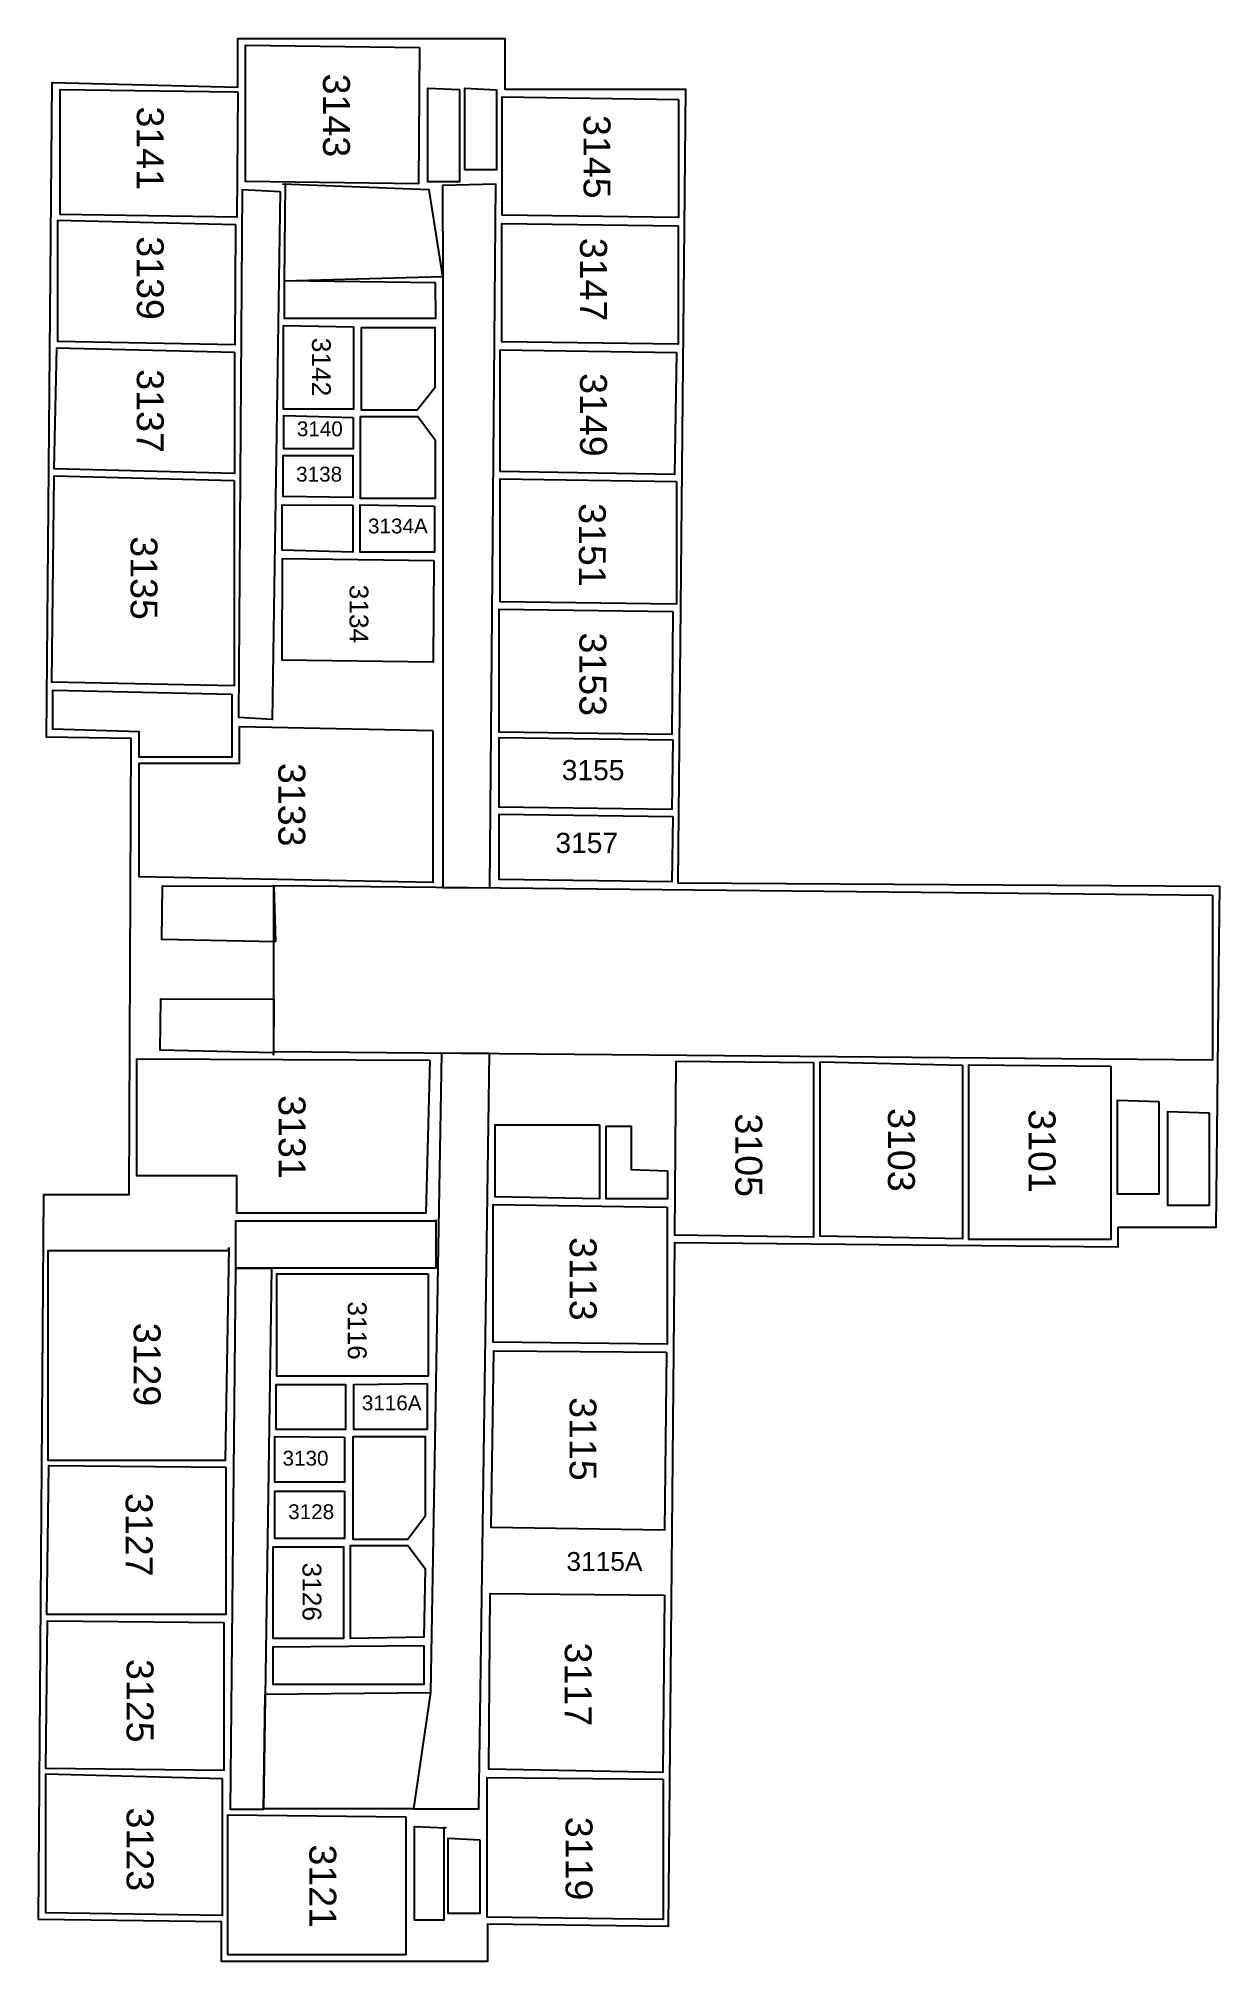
# Model space of a CAD drawing. Header units: inches. Extents: x 10.8 to 54.7, y 20.9 to 92.4.
import ezdxf

# ---------------------------------------------------------------- set-up
doc = ezdxf.new("R2010")
doc.units = ezdxf.units.IN
doc.header["$MEASUREMENT"] = 0
for name, color, linetype in [('hallways', 3, 'Continuous'), ('room labels', 4, 'Continuous'), ('rooms', 1, 'Continuous'), ('stairs', 5, 'Continuous'), ('walls', 6, 'Continuous')]:
    doc.layers.add(name, color=color, linetype=linetype)
doc.styles.get("Standard").update_dxf_attribs({"font": 'arial.ttf'})

msp = doc.modelspace()

# ---------------------------------------------------------------- linework, layer by layer
at = {"layer": 'hallways'}
for points in [[(19.76, 86.716), (19.458, 67.083), (18.219, 67.162), (18.361, 86.798)], [(19.842, 86.998), (19.94, 87), (19.907, 83.394), (25.806, 83.562), (25.292, 86.786), (19.842, 86.998)], [(27.553, 60.826), (27.77, 86.993), (25.795, 86.94), (25.806, 83.562), (25.806, 60.844)], [(54.418, 60.549), (54.418, 54.421), (19.523, 54.734), (19.523, 60.909), (54.418, 60.549)], [(24.715, 26.574), (27.138, 26.574), (27.537, 54.662), (25.758, 54.678), (25.34, 30.911)], [(25.546, 48.486), (25.546, 46.684), (18.111, 46.684), (18.111, 48.448), (25.546, 48.448)], [(19.437, 46.684), (19.131, 26.557), (17.909, 26.557), (18.111, 46.684)], [(25.34, 30.911), (24.715, 26.574), (19.131, 26.574), (19.131, 26.557), (19.196, 30.848), (25.34, 30.911)]]:
    msp.add_lwpolyline(points, close=True, dxfattribs=at)
at = {"layer": 'rooms'}
for points in [[(24.932, 92.068), (24.897, 87.008), (18.472, 87.096), (18.472, 92.161), (24.932, 92.068)], [(18.182, 90.422), (18.147, 85.771), (11.584, 85.86), (11.584, 90.515), (18.045, 90.422)], [(34.561, 90.146), (34.561, 85.747), (28.005, 85.837), (28.005, 90.239), (34.561, 90.146)], [(18.112, 85.474), (11.48, 85.645), (11.48, 81.153), (18.081, 81.031), (18.112, 85.474)], [(34.55, 85.442), (34.55, 81.043), (27.995, 81.133), (27.995, 85.535), (34.55, 85.442)], [(25.536, 83.321), (19.907, 83.394), (19.907, 82.012), (25.545, 82.012), (25.536, 83.321)], [(22.477, 81.691), (22.477, 78.623), (19.886, 78.623), (19.886, 81.734), (22.477, 81.691)], [(25.524, 79.445), (25.524, 81.654), (22.764, 81.654), (22.764, 78.597), (24.854, 78.597), (25.524, 79.445)], [(18.063, 80.747), (18.063, 76.235), (11.352, 76.403), (11.456, 80.906), (18.063, 80.747)], [(34.496, 80.735), (34.42, 76.202), (27.941, 76.309), (27.941, 80.828), (34.496, 80.735)], [(22.468, 78.315), (22.468, 77.156), (19.887, 77.156), (19.887, 78.384), (22.468, 78.315)], [(25.518, 77.48), (25.518, 75.305), (22.738, 75.305), (22.738, 78.358), (24.877, 78.358), (25.518, 77.48)], [(22.456, 76.875), (22.456, 75.339), (19.871, 75.378), (19.871, 76.9), (22.456, 76.9)], [(18.051, 75.97), (18.051, 68.34), (11.273, 68.473), (11.351, 76.152), (18.051, 75.97)], [(34.485, 75.937), (34.485, 71.376), (27.93, 71.466), (27.93, 76.031), (34.485, 75.937)], [(22.456, 75.06), (22.456, 73.313), (19.835, 73.378), (19.835, 75.063), (22.456, 75.06)], [(25.491, 75.013), (25.491, 73.308), (22.727, 73.308), (22.727, 75.069), (25.491, 75.013)], [(25.473, 72.997), (25.447, 69.213), (19.826, 69.296), (19.838, 73.078), (25.473, 72.997)], [(34.357, 71.096), (34.322, 66.531), (27.896, 66.619), (27.896, 71.189), (34.357, 71.096)], [(17.959, 68.028), (17.959, 65.683), (14.51, 65.683), (14.51, 66.625), (11.305, 66.728), (11.305, 68.175), (17.959, 68.028)], [(25.436, 66.674), (25.436, 61.025), (14.512, 61.235), (14.512, 65.464), (18.249, 65.464), (18.249, 66.824), (25.436, 66.674)], [(34.357, 66.324), (34.322, 63.741), (27.896, 63.83), (27.896, 66.417), (34.357, 66.324)], [(34.357, 63.473), (34.322, 61.05), (27.896, 61.138), (27.896, 63.566), (34.357, 63.473)], [(25.32, 54.42), (25.176, 48.733), (18.143, 48.733), (18.143, 50.123), (15.386, 50.123), (14.429, 50.123), (14.429, 54.463), (25.32, 54.42)], [(39.579, 54.326), (39.579, 47.84), (34.427, 47.91), (34.478, 54.385), (39.579, 54.326)], [(45.118, 54.238), (45.118, 47.781), (39.829, 47.868), (39.829, 54.356), (45.118, 54.238)], [(50.635, 54.2), (50.635, 47.749), (45.355, 47.749), (45.355, 54.25), (50.635, 54.2)], [(31.63, 52.015), (31.63, 49.265), (27.752, 49.339), (27.752, 52.008), (31.63, 52.015)], [(34.159, 50.303), (34.159, 49.26), (31.882, 49.26), (31.882, 51.96), (32.806, 51.96), (32.806, 50.347), (34.159, 50.303)], [(34.139, 48.95), (34.139, 43.857), (27.681, 43.936), (27.681, 49.049), (34.139, 48.95)], [(17.843, 47.456), (17.706, 39.533), (11.135, 39.533), (11.135, 47.337), (17.84, 47.337)], [(25.258, 46.476), (25.258, 42.672), (19.637, 42.672), (19.637, 46.476), (25.258, 46.476)], [(34.124, 43.558), (34.045, 36.937), (27.6, 37.036), (27.699, 43.612), (34.124, 43.558)], [(22.189, 42.371), (22.189, 40.686), (19.607, 40.686), (19.607, 42.36), (22.189, 42.36)], [(25.218, 42.391), (25.218, 40.685), (22.497, 40.685), (22.497, 42.358), (25.218, 42.391)], [(22.144, 40.396), (22.144, 38.728), (19.554, 38.728), (19.554, 40.424), (22.144, 40.396)], [(25.158, 37.491), (25.158, 40.413), (22.452, 40.413), (22.452, 36.606), (24.506, 36.606), (25.158, 37.491)], [(17.737, 39.283), (17.737, 33.805), (11.088, 33.805), (11.156, 39.351), (17.737, 39.283)], [(22.143, 38.395), (22.143, 36.635), (19.558, 36.635), (19.558, 38.395), (22.143, 38.395)], [(22.114, 36.335), (22.114, 32.916), (19.495, 32.916), (19.495, 36.322), (22.051, 36.322)], [(25.146, 35.512), (25.092, 32.957), (22.368, 32.919), (22.368, 36.366), (24.502, 36.366), (25.146, 35.512)], [(34.045, 34.524), (33.979, 27.928), (27.511, 28.049), (27.567, 34.587), (34.045, 34.524)], [(17.658, 33.509), (17.658, 28.009), (11.049, 28.075), (11.111, 33.57), (17.658, 33.509)], [(25.098, 32.658), (25.098, 31.197), (19.498, 31.197), (19.498, 32.603), (25.098, 32.658)], [(17.601, 27.707), (17.601, 22.613), (11.05, 22.71), (11.05, 27.885), (17.601, 27.707)], [(33.989, 27.679), (33.989, 22.462), (27.449, 22.554), (27.449, 27.739), (33.989, 27.679)], [(24.427, 26.283), (24.427, 21.149), (17.815, 21.149), (17.815, 26.351), (24.427, 26.283)]]:
    msp.add_lwpolyline(points, close=True, dxfattribs=at)
at = {"layer": 'stairs'}
for points in [[(26.426, 90.511), (26.426, 87.074), (25.252, 87.074), (25.252, 90.563), (26.426, 90.511)], [(27.801, 90.506), (27.801, 87.526), (26.628, 87.526), (26.628, 90.557), (27.801, 90.506)], [(19.578, 58.815), (15.362, 58.908), (15.383, 60.899), (19.523, 60.885), (19.578, 58.815)], [(19.515, 54.691), (15.299, 54.785), (15.32, 56.705), (19.523, 56.691), (19.515, 54.621)], [(52.427, 52.878), (52.427, 49.441), (50.882, 49.441), (50.882, 52.93), (52.427, 52.878)], [(54.298, 52.456), (54.298, 49.019), (52.753, 49.019), (52.753, 52.507), (54.298, 52.456)], [(25.842, 25.873), (25.842, 22.436), (24.746, 22.436), (24.746, 25.924), (25.92, 25.873)], [(27.181, 25.432), (27.181, 22.682), (26.007, 22.682), (26.007, 25.483), (27.181, 25.432)]]:
    msp.add_lwpolyline(points, close=True, dxfattribs=at)
at = {"layer": 'walls'}
msp.add_lwpolyline([(54.655, 58.872), (54.542, 48.202), (50.899, 48.202), (50.899, 47.467), (34.419, 47.62), (34.185, 22.201), (27.463, 22.285), (27.463, 20.901), (17.576, 20.901), (17.576, 22.375), (10.772, 22.463), (10.966, 49.419), (14.143, 49.419), (14.22, 66.377), (11.065, 66.429), (11.286, 90.769), (18.178, 90.605), (18.178, 92.41), (28.106, 92.41), (28.106, 90.526), (34.822, 90.526), (34.544, 61.014), (54.678, 60.885), (54.655, 58.872)], close=True, dxfattribs=at)

# ---------------------------------------------------------------- texts
at = {"layer": 'room labels', "attachment_point": 1, "rotation": 270}
for s, insert, char_height in [('3143', (22.35, 91.102), 1), ('3141', (15.428, 89.882), 1), ('3145', (32.036, 89.564), 1), ('3139', (15.428, 85.055), 1), ('3147', (31.906, 84.998), 1), ('3142', (21.638, 81.281), 0.7), ('3137', (15.428, 80.11), 1), ('3149', (31.906, 79.968), 1), ('3151', (31.861, 75.131), 1), ('3135', (15.195, 73.9), 1), ('3134', (23.035, 72.099), 0.7), ('3153', (31.883, 70.322), 1), ('3133', (20.689, 65.472), 1), ('3131', (20.699, 53.116), 1), ('3105', (37.679, 52.438), 1), ('3103', (43.353, 52.638), 1), ('3101', (48.582, 52.594), 1), ('3113', (31.521, 47.84), 1), ('3116', (22.971, 45.452), 0.7), ('3129', (15.312, 44.657), 1), ('3115', (31.515, 41.888), 1), ('3127', (15.015, 38.327), 1), ('3126', (21.288, 35.738), 0.7), ('3117', (31.338, 32.762), 1), ('3125', (15.048, 32.152), 1), ('3123', (15.048, 26.628), 1), ('3119', (31.368, 26.283), 1), ('3121', (21.841, 25.256), 1)]:
    msp.add_mtext_dynamic_manual_height_columns(s, width=4.56268, gutter_width=1, heights=[0], dxfattribs=dict(at, insert=insert, char_height=char_height))
at = {"layer": 'room labels', "attachment_point": 1}
for s, insert, char_height in [('3140', (20.376, 78.17), 0.55), ('3138', (20.35, 76.484), 0.55), ('3134A', (23.022, 74.557), 0.55), ('3155', (30.224, 65.58), 0.75), ('3157', (29.989, 62.872), 0.75), ('3116A', (22.792, 41.951), 0.55), ('3130', (19.845, 39.893), 0.55), ('3128', (20.055, 37.903), 0.55), ('3115A', (30.399, 36.127), 0.7)]:
    msp.add_mtext_dynamic_manual_height_columns(s, width=2.64965, gutter_width=1, heights=[0], dxfattribs=dict(at, insert=insert, char_height=char_height))

doc.saveas('drawing.dxf')
